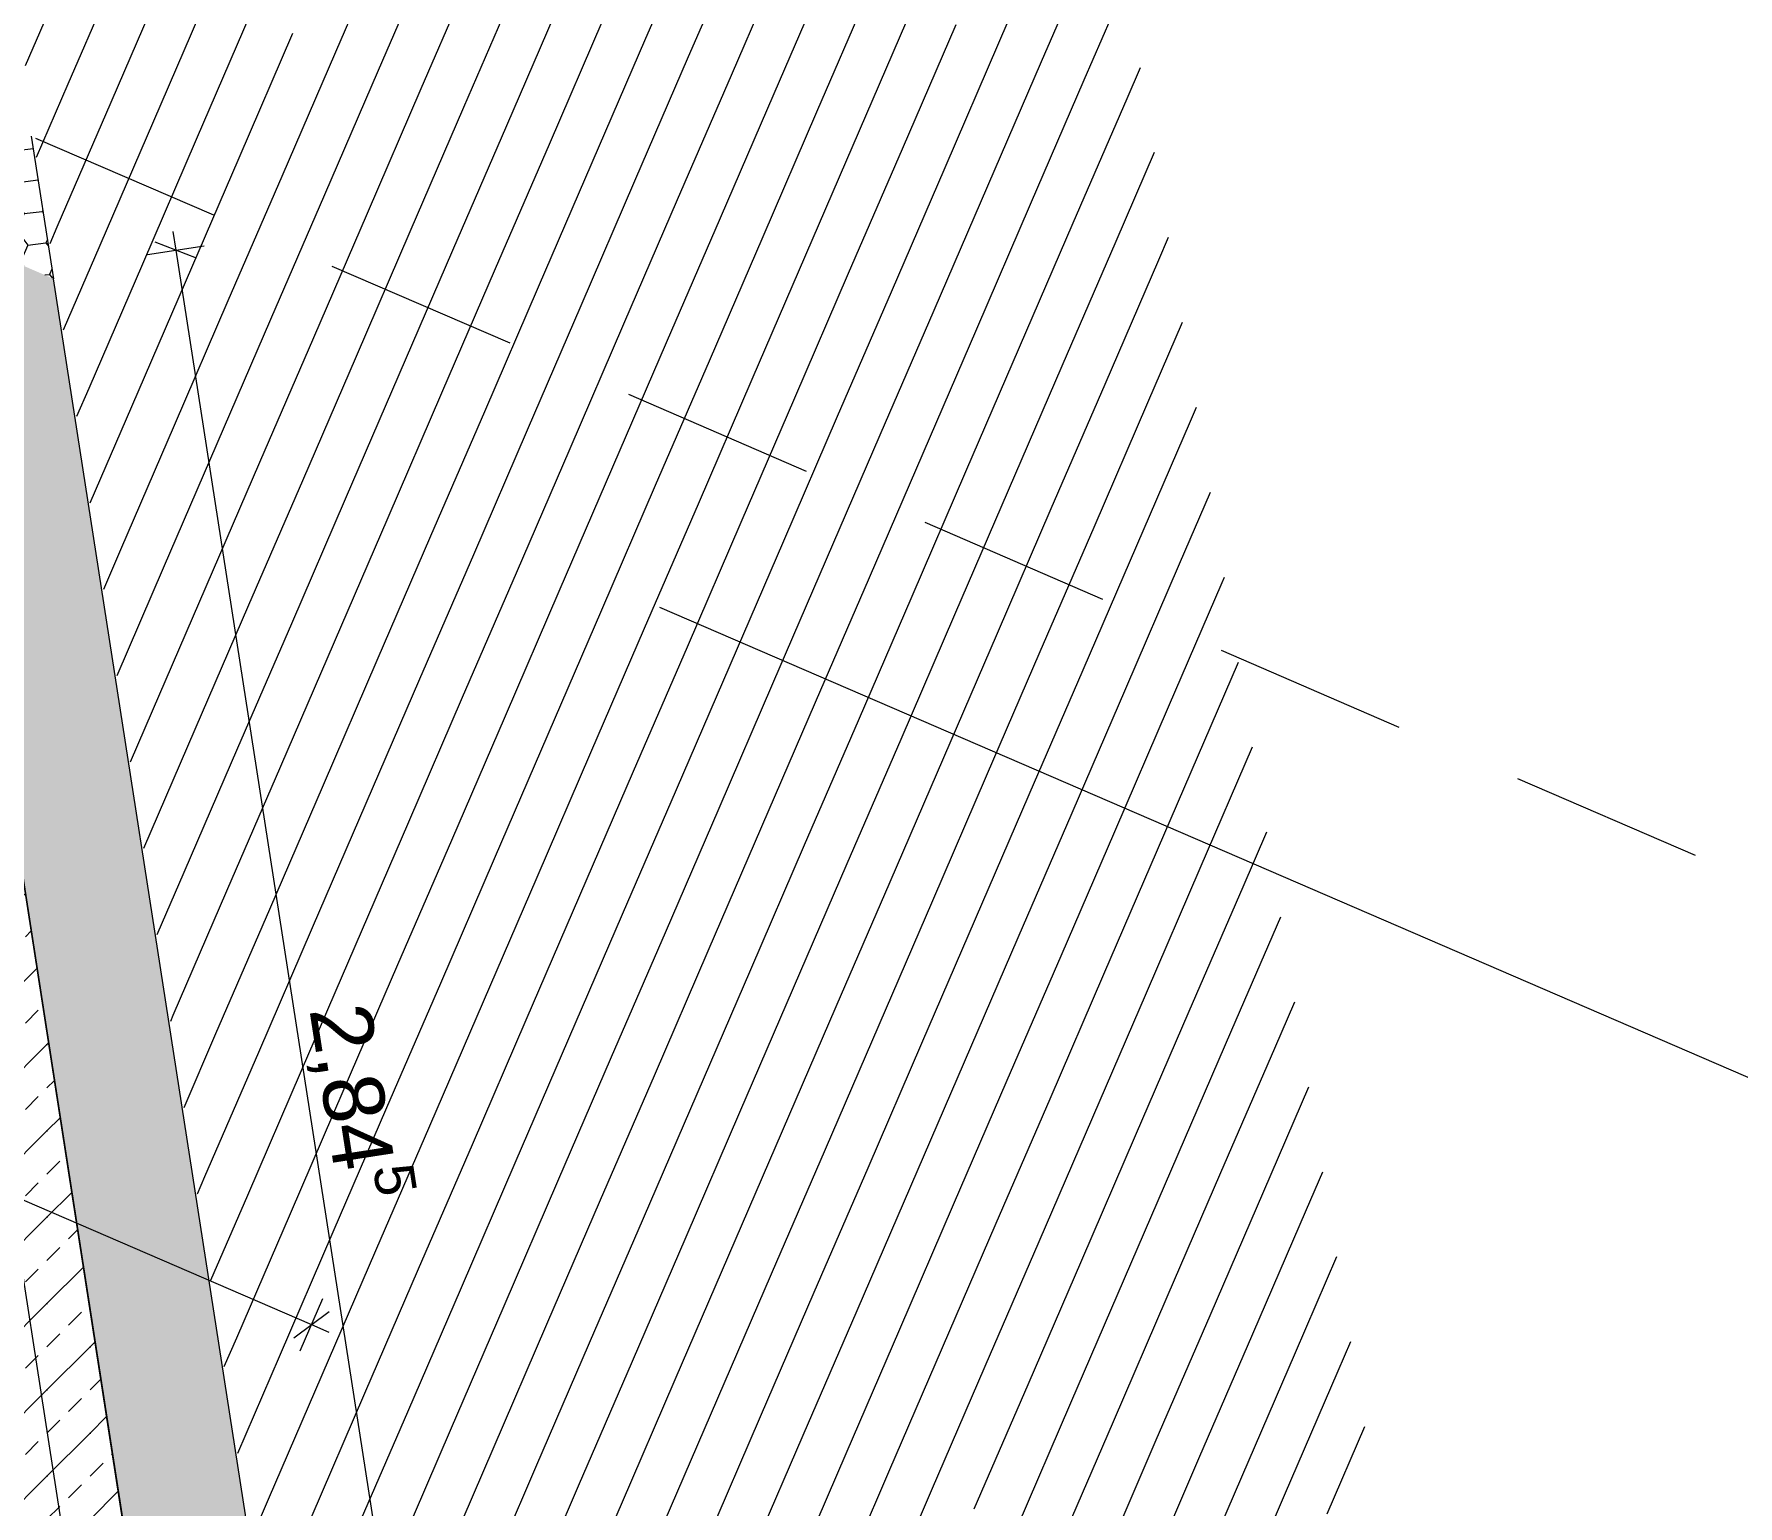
# Model space of a CAD drawing. Header units: millimetres. Extents: x 12535370 to 12566104, y 356204400 to 356234587.
# Drawn here: x 12555116 to 12557909, y 356221166 to 356223577 of the extents above; entities that cross this region are included whole.
import ezdxf
from ezdxf.enums import TextEntityAlignment as Align

# ---------------------------------------------------------------- set-up
doc = ezdxf.new("R2010")
doc.units = ezdxf.units.MM
doc.header["$MEASUREMENT"] = 0
doc.linetypes.add('Dashed Long', pattern=[529.166651, 317.499995, -211.666656])
doc.linetypes.add('Dot & Dashed', pattern=[6702.78, 3527.78, -1763.89, 0, -1411.11])
for name, color, linetype in [('New_015 Innenwände', 7, 'Continuous'), ('New_035 Decken', 7, 'Continuous'), ('New_290 Raster _ Achsen', 7, 'Continuous'), ('New_GRUNDSTÜCKSGRENZE', 7, 'Continuous')]:
    doc.layers.add(name, color=color, linetype=linetype)
for name, color, linetype, lineweight in [('New_015 Innenwände_Pen_No__1', 7, 'Continuous', 13), ('New_035 Decken_Pen_No__1', 7, 'Continuous', 13), ('New_255 Plangrafiken_Pen_No__39', 8, 'Continuous', 13), ('New_290 Raster _ Achsen_Pen_No__108', 7, 'Continuous', 13), ('New_Baulinie_Pen_No__21', 1, 'Continuous', 13), ('New_GRUNDSTÜCKSGRENZE_Pen_No__1', 7, 'Continuous', 13)]:
    doc.layers.add(name, color=color, linetype=linetype, lineweight=lineweight)
doc.styles.add('GENERATED_STYLE_1', font='arial.ttf')
doc.dimstyles.new('GENERATED_STYLE__1', dxfattribs={"dimtxt": 125, "dimasz": 47.5, "dimexe": 0.18, "dimexo": 2, "dimgap": 0, "dimtad": 1, "dimlfac": 0.001, "dimzin": 0, "dimdsep": 46, "dimtxsty": 'GENERATED_STYLE_1', "dimblk": 'ARROWHEAD_2', "dimblk1": 'ARROWHEAD_2', "dimblk2": 'ARROWHEAD_2', "dimcen": 0.09, "dimclrd": 7, "dimclre": 7, "dimclrt": 7, "dimadec": 0, "dimazin": 0, "dimtfac": 1, "dimtdec": 4, "dimtmove": 0, "dimatfit": 3, "dimfxl": 1, "dimtolj": 1, "dimtzin": 0, "dimarcsym": 0})
doc.dimstyles.new('GENERATED_STYLE__3', dxfattribs={"dimtxt": 100, "dimasz": 47.5, "dimexe": 0.18, "dimexo": 2, "dimgap": 0, "dimtad": 1, "dimlfac": 0.001, "dimzin": 0, "dimdsep": 46, "dimtxsty": 'GENERATED_STYLE_1', "dimblk": 'ARROWHEAD_2', "dimblk1": 'ARROWHEAD_2', "dimblk2": 'ARROWHEAD_2', "dimcen": 0.09, "dimclrd": 7, "dimclre": 7, "dimclrt": 7, "dimadec": 0, "dimazin": 0, "dimtfac": 1, "dimtdec": 4, "dimtmove": 0, "dimatfit": 3, "dimfxl": 1, "dimtolj": 1, "dimtzin": 0, "dimarcsym": 0})

# ---------------------------------------------------------------- blocks, each defined once
blk = doc.blocks.new('*X27', base_point=(12240439.2, 356160438.4))
at = {"layer": 'New_255 Plangrafiken_Pen_No__39', "color": 8, "linetype": 'Continuous', "lineweight": 13}
for p, q in [((12556206.5, 356223774.1), (12556118.4, 356223570.2)), ((12556206.5, 356223774.1), (12556118.4, 356223570.2)), ((12556784.9, 356223766.2), (12556696.8, 356223562.3)), ((12556784.9, 356223766.2), (12556696.8, 356223562.3)), ((12555189.6, 356223729.5), (12555101.5, 356223525.6)), ((12555189.6, 356223729.5), (12555101.5, 356223525.6)), ((12555698, 356223751.8), (12555610, 356223547.9)), ((12555698, 356223751.8), (12555610, 356223547.9)), ((12556276.5, 356223743.9), (12556188.4, 356223540)), ((12556276.5, 356223743.9), (12556188.4, 356223540)), ((12556855, 356223736), (12556766.9, 356223532.1)), ((12556855, 356223736), (12556766.9, 356223532.1)), ((12555259.7, 356223699.2), (12555171.6, 356223495.3)), ((12555259.7, 356223699.2), (12555171.6, 356223495.3)), ((12555768.1, 356223721.6), (12555680, 356223517.6)), ((12555768.1, 356223721.6), (12555680, 356223517.6)), ((12556346.6, 356223713.6), (12556258.5, 356223509.7)), ((12556346.6, 356223713.6), (12556258.5, 356223509.7)), ((12555329.7, 356223669), (12555241.7, 356223465)), ((12555329.7, 356223669), (12555241.7, 356223465)), ((12555838.2, 356223691.3), (12555750.1, 356223487.4)), ((12555838.2, 356223691.3), (12555750.1, 356223487.4)), ((12556416.6, 356223683.4), (12556328.5, 356223479.5)), ((12556416.6, 356223683.4), (12556328.5, 356223479.5)), ((12555908.2, 356223661), (12555820.1, 356223457.1)), ((12555908.2, 356223661), (12555820.1, 356223457.1)), ((12556486.7, 356223653.1), (12556398.6, 356223449.2)), ((12556486.7, 356223653.1), (12556398.6, 356223449.2)), ((12556905.9, 356223661.5), (12556836.9, 356223501.8)), ((12556905.9, 356223661.5), (12556836.9, 356223501.8)), ((12555399.8, 356223638.7), (12555311.7, 356223434.8)), ((12555399.8, 356223638.7), (12555311.7, 356223434.8)), ((12555978.3, 356223630.8), (12555890.2, 356223426.9)), ((12555978.3, 356223630.8), (12555890.2, 356223426.9)), ((12556556.7, 356223622.8), (12556468.6, 356223418.9)), ((12556556.7, 356223622.8), (12556468.6, 356223418.9)), ((12555469.8, 356223608.4), (12555381.8, 356223404.5)), ((12555469.8, 356223608.4), (12555381.8, 356223404.5)), ((12556048.3, 356223600.5), (12555960.2, 356223396.6)), ((12556048.3, 356223600.5), (12555960.2, 356223396.6)), ((12556626.8, 356223592.6), (12556538.7, 356223388.7)), ((12556626.8, 356223592.6), (12556538.7, 356223388.7)), ((12555539.9, 356223578.2), (12555451.8, 356223374.3)), ((12555539.9, 356223578.2), (12555451.8, 356223374.3)), ((12556118.4, 356223570.2), (12556030.3, 356223366.3)), ((12556118.4, 356223570.2), (12556030.3, 356223366.3)), ((12556696.8, 356223562.3), (12556608.7, 356223358.4)), ((12556696.8, 356223562.3), (12556608.7, 356223358.4)), ((12555610, 356223547.9), (12555521.9, 356223344)), ((12555610, 356223547.9), (12555521.9, 356223344)), ((12556188.4, 356223540), (12556100.3, 356223336.1)), ((12556188.4, 356223540), (12556100.3, 356223336.1)), ((12556766.9, 356223532.1), (12556678.8, 356223328.1)), ((12556766.9, 356223532.1), (12556678.8, 356223328.1)), ((12555680, 356223517.6), (12555591.9, 356223313.7)), ((12555680, 356223517.6), (12555591.9, 356223313.7)), ((12556258.5, 356223509.7), (12556170.4, 356223305.8)), ((12556258.5, 356223509.7), (12556170.4, 356223305.8)), ((12556836.9, 356223501.8), (12556748.9, 356223297.9)), ((12556836.9, 356223501.8), (12556748.9, 356223297.9)), ((12556928.9, 356223522.3), (12556907, 356223471.5)), ((12556928.9, 356223522.3), (12556907, 356223471.5)), ((12555171.6, 356223495.3), (12555119.7, 356223375.2)), ((12555171.6, 356223495.3), (12555119.7, 356223375.2)), ((12555750.1, 356223487.4), (12555662, 356223283.5)), ((12555750.1, 356223487.4), (12555662, 356223283.5)), ((12556328.5, 356223479.5), (12556240.4, 356223275.5)), ((12556328.5, 356223479.5), (12556240.4, 356223275.5)), ((12555241.7, 356223465), (12555153.6, 356223261.1)), ((12555241.7, 356223465), (12555153.6, 356223261.1)), ((12555820.1, 356223457.1), (12555732, 356223253.2)), ((12555820.1, 356223457.1), (12555732, 356223253.2)), ((12556398.6, 356223449.2), (12556310.5, 356223245.3)), ((12556398.6, 356223449.2), (12556310.5, 356223245.3)), ((12556907, 356223471.5), (12556818.9, 356223267.6)), ((12556907, 356223471.5), (12556818.9, 356223267.6)), ((12555311.7, 356223434.8), (12555223.6, 356223230.9)), ((12555311.7, 356223434.8), (12555223.6, 356223230.9)), ((12555890.2, 356223426.9), (12555802.1, 356223222.9)), ((12555890.2, 356223426.9), (12555802.1, 356223222.9)), ((12556468.6, 356223418.9), (12556380.6, 356223215)), ((12556468.6, 356223418.9), (12556380.6, 356223215)), ((12555381.8, 356223404.5), (12555293.7, 356223200.6)), ((12555381.8, 356223404.5), (12555293.7, 356223200.6)), ((12555960.2, 356223396.6), (12555872.1, 356223192.7)), ((12555960.2, 356223396.6), (12555872.1, 356223192.7)), ((12555451.8, 356223374.3), (12555363.7, 356223170.3)), ((12555451.8, 356223374.3), (12555363.7, 356223170.3)), ((12556030.3, 356223366.3), (12555942.2, 356223162.4)), ((12556030.3, 356223366.3), (12555942.2, 356223162.4)), ((12556538.7, 356223388.7), (12556450.6, 356223184.8)), ((12556538.7, 356223388.7), (12556450.6, 356223184.8)), ((12556951.9, 356223383.1), (12556889, 356223237.4)), ((12556951.9, 356223383.1), (12556889, 356223237.4)), ((12555521.9, 356223344), (12555433.8, 356223140.1)), ((12555521.9, 356223344), (12555433.8, 356223140.1)), ((12556100.3, 356223336.1), (12556012.3, 356223132.2)), ((12556100.3, 356223336.1), (12556012.3, 356223132.2)), ((12556608.7, 356223358.4), (12556520.7, 356223154.5)), ((12556608.7, 356223358.4), (12556520.7, 356223154.5)), ((12555591.9, 356223313.7), (12555503.8, 356223109.8)), ((12555591.9, 356223313.7), (12555503.8, 356223109.8)), ((12556678.8, 356223328.1), (12556590.7, 356223124.2)), ((12556678.8, 356223328.1), (12556590.7, 356223124.2)), ((12555662, 356223283.5), (12555573.9, 356223079.6)), ((12555662, 356223283.5), (12555573.9, 356223079.6)), ((12556170.4, 356223305.8), (12556082.3, 356223101.9)), ((12556170.4, 356223305.8), (12556082.3, 356223101.9)), ((12556748.9, 356223297.9), (12556660.8, 356223094)), ((12556748.9, 356223297.9), (12556660.8, 356223094)), ((12555153.6, 356223261.1), (12555141.7, 356223233.6)), ((12555153.6, 356223261.1), (12555141.7, 356223233.6)), ((12555732, 356223253.2), (12555643.9, 356223049.3)), ((12555732, 356223253.2), (12555643.9, 356223049.3)), ((12556240.4, 356223275.5), (12556152.4, 356223071.6)), ((12556240.4, 356223275.5), (12556152.4, 356223071.6)), ((12556818.9, 356223267.6), (12556730.8, 356223063.7)), ((12556818.9, 356223267.6), (12556730.8, 356223063.7)), ((12555223.6, 356223230.9), (12555163.7, 356223092.1)), ((12555223.6, 356223230.9), (12555163.7, 356223092.1)), ((12555802.1, 356223222.9), (12555714, 356223019)), ((12555802.1, 356223222.9), (12555714, 356223019)), ((12556310.5, 356223245.3), (12556222.4, 356223041.4)), ((12556310.5, 356223245.3), (12556222.4, 356223041.4)), ((12556889, 356223237.4), (12556800.9, 356223033.4)), ((12556889, 356223237.4), (12556800.9, 356223033.4)), ((12556974.9, 356223243.9), (12556959, 356223207.1)), ((12556974.9, 356223243.9), (12556959, 356223207.1)), ((12555293.7, 356223200.6), (12555205.6, 356222996.7)), ((12555293.7, 356223200.6), (12555205.6, 356222996.7)), ((12556380.6, 356223215), (12556292.5, 356223011.1)), ((12556380.6, 356223215), (12556292.5, 356223011.1)), ((12556959, 356223207.1), (12556870.9, 356223003.2)), ((12556959, 356223207.1), (12556870.9, 356223003.2)), ((12555363.7, 356223170.3), (12555275.6, 356222966.4)), ((12555363.7, 356223170.3), (12555275.6, 356222966.4)), ((12555872.1, 356223192.7), (12555784.1, 356222988.8)), ((12555872.1, 356223192.7), (12555784.1, 356222988.8)), ((12556450.6, 356223184.8), (12556362.5, 356222980.8)), ((12556450.6, 356223184.8), (12556362.5, 356222980.8)), ((12555433.8, 356223140.1), (12555345.7, 356222936.2)), ((12555433.8, 356223140.1), (12555345.7, 356222936.2)), ((12555942.2, 356223162.4), (12555854.1, 356222958.5)), ((12555942.2, 356223162.4), (12555854.1, 356222958.5)), ((12556520.7, 356223154.5), (12556432.6, 356222950.6)), ((12556520.7, 356223154.5), (12556432.6, 356222950.6)), ((12556012.3, 356223132.2), (12555924.2, 356222928.2)), ((12556012.3, 356223132.2), (12555924.2, 356222928.2)), ((12556590.7, 356223124.2), (12556502.6, 356222920.3)), ((12556590.7, 356223124.2), (12556502.6, 356222920.3)), ((12555503.8, 356223109.8), (12555415.8, 356222905.9)), ((12555503.8, 356223109.8), (12555415.8, 356222905.9)), ((12556082.3, 356223101.9), (12555994.2, 356222898)), ((12556082.3, 356223101.9), (12555994.2, 356222898)), ((12556660.8, 356223094), (12556572.7, 356222890.1)), ((12556660.8, 356223094), (12556572.7, 356222890.1)), ((12556997.9, 356223104.7), (12556941, 356222972.9)), ((12556997.9, 356223104.7), (12556941, 356222972.9)), ((12555573.9, 356223079.6), (12555485.8, 356222875.6)), ((12555573.9, 356223079.6), (12555485.8, 356222875.6)), ((12556152.4, 356223071.6), (12556064.3, 356222867.7)), ((12556152.4, 356223071.6), (12556064.3, 356222867.7)), ((12556730.8, 356223063.7), (12556642.7, 356222859.8)), ((12556730.8, 356223063.7), (12556642.7, 356222859.8)), ((12555643.9, 356223049.3), (12555555.9, 356222845.4)), ((12555643.9, 356223049.3), (12555555.9, 356222845.4)), ((12556222.4, 356223041.4), (12556134.3, 356222837.5)), ((12556222.4, 356223041.4), (12556134.3, 356222837.5)), ((12556800.9, 356223033.4), (12556712.8, 356222829.5)), ((12556800.9, 356223033.4), (12556712.8, 356222829.5)), ((12555714, 356223019), (12555625.9, 356222815.1)), ((12555714, 356223019), (12555625.9, 356222815.1)), ((12556292.5, 356223011.1), (12556204.4, 356222807.2)), ((12556292.5, 356223011.1), (12556204.4, 356222807.2)), ((12556870.9, 356223003.2), (12556782.8, 356222799.3)), ((12556870.9, 356223003.2), (12556782.8, 356222799.3)), ((12555205.6, 356222996.7), (12555185.6, 356222950.5)), ((12555205.6, 356222996.7), (12555185.6, 356222950.5)), ((12555784.1, 356222988.8), (12555696, 356222784.9)), ((12555784.1, 356222988.8), (12555696, 356222784.9)), ((12556362.5, 356222980.8), (12556274.4, 356222776.9)), ((12556362.5, 356222980.8), (12556274.4, 356222776.9)), ((12556941, 356222972.9), (12556852.9, 356222769)), ((12556941, 356222972.9), (12556852.9, 356222769)), ((12555275.6, 356222966.4), (12555207.6, 356222808.9)), ((12555275.6, 356222966.4), (12555207.6, 356222808.9)), ((12555854.1, 356222958.5), (12555766, 356222754.6)), ((12555854.1, 356222958.5), (12555766, 356222754.6)), ((12556432.6, 356222950.6), (12556344.5, 356222746.7)), ((12556432.6, 356222950.6), (12556344.5, 356222746.7)), ((12557020.9, 356222965.5), (12557011, 356222942.7)), ((12557020.9, 356222965.5), (12557011, 356222942.7)), ((12555345.7, 356222936.2), (12555257.6, 356222732.3)), ((12555345.7, 356222936.2), (12555257.6, 356222732.3)), ((12555924.2, 356222928.2), (12555836.1, 356222724.3)), ((12555924.2, 356222928.2), (12555836.1, 356222724.3)), ((12556502.6, 356222920.3), (12556414.5, 356222716.4)), ((12556502.6, 356222920.3), (12556414.5, 356222716.4)), ((12557011, 356222942.7), (12556923, 356222738.7)), ((12557011, 356222942.7), (12556923, 356222738.7)), ((12555415.8, 356222905.9), (12555327.7, 356222702)), ((12555415.8, 356222905.9), (12555327.7, 356222702)), ((12555994.2, 356222898), (12555906.1, 356222694.1)), ((12555994.2, 356222898), (12555906.1, 356222694.1)), ((12556572.7, 356222890.1), (12556484.6, 356222686.1)), ((12556572.7, 356222890.1), (12556484.6, 356222686.1)), ((12555485.8, 356222875.6), (12555397.7, 356222671.7)), ((12555485.8, 356222875.6), (12555397.7, 356222671.7)), ((12556064.3, 356222867.7), (12555976.2, 356222663.8)), ((12556064.3, 356222867.7), (12555976.2, 356222663.8)), ((12556642.7, 356222859.8), (12556554.7, 356222655.9)), ((12556642.7, 356222859.8), (12556554.7, 356222655.9)), ((12555555.9, 356222845.4), (12555467.8, 356222641.5)), ((12555555.9, 356222845.4), (12555467.8, 356222641.5)), ((12556134.3, 356222837.5), (12556046.2, 356222633.5)), ((12556134.3, 356222837.5), (12556046.2, 356222633.5)), ((12555625.9, 356222815.1), (12555537.8, 356222611.2)), ((12555625.9, 356222815.1), (12555537.8, 356222611.2)), ((12556204.4, 356222807.2), (12556116.3, 356222603.3)), ((12556204.4, 356222807.2), (12556116.3, 356222603.3)), ((12556712.8, 356222829.5), (12556624.7, 356222625.6)), ((12556712.8, 356222829.5), (12556624.7, 356222625.6)), ((12557043.9, 356222826.3), (12556993, 356222708.5)), ((12557043.9, 356222826.3), (12556993, 356222708.5)), ((12555696, 356222784.9), (12555607.9, 356222580.9)), ((12555696, 356222784.9), (12555607.9, 356222580.9)), ((12556274.4, 356222776.9), (12556186.4, 356222573)), ((12556274.4, 356222776.9), (12556186.4, 356222573)), ((12556782.8, 356222799.3), (12556694.8, 356222595.4)), ((12556782.8, 356222799.3), (12556694.8, 356222595.4)), ((12555766, 356222754.6), (12555677.9, 356222550.7)), ((12555766, 356222754.6), (12555677.9, 356222550.7)), ((12556852.9, 356222769), (12556764.8, 356222565.1)), ((12556852.9, 356222769), (12556764.8, 356222565.1)), ((12555257.6, 356222732.3), (12555229.6, 356222667.4)), ((12555257.6, 356222732.3), (12555229.6, 356222667.4)), ((12555836.1, 356222724.3), (12555748, 356222520.4)), ((12555836.1, 356222724.3), (12555748, 356222520.4)), ((12556344.5, 356222746.7), (12556256.4, 356222542.8)), ((12556344.5, 356222746.7), (12556256.4, 356222542.8)), ((12556923, 356222738.7), (12556834.9, 356222534.8)), ((12556923, 356222738.7), (12556834.9, 356222534.8)), ((12555327.7, 356222702), (12555251.6, 356222525.8)), ((12555327.7, 356222702), (12555251.6, 356222525.8)), ((12555906.1, 356222694.1), (12555818, 356222490.2)), ((12555906.1, 356222694.1), (12555818, 356222490.2)), ((12556414.5, 356222716.4), (12556326.5, 356222512.5)), ((12556414.5, 356222716.4), (12556326.5, 356222512.5)), ((12556993, 356222708.5), (12556904.9, 356222504.6)), ((12556993, 356222708.5), (12556904.9, 356222504.6)), ((12555397.7, 356222671.7), (12555309.6, 356222467.8)), ((12555397.7, 356222671.7), (12555309.6, 356222467.8)), ((12555976.2, 356222663.8), (12555888.1, 356222459.9)), ((12555976.2, 356222663.8), (12555888.1, 356222459.9)), ((12556484.6, 356222686.1), (12556396.5, 356222482.2)), ((12556484.6, 356222686.1), (12556396.5, 356222482.2)), ((12557063.1, 356222678.2), (12556975, 356222474.3)), ((12557063.1, 356222678.2), (12556975, 356222474.3)), ((12557066.9, 356222687.1), (12557063.1, 356222678.2)), ((12557066.9, 356222687.1), (12557063.1, 356222678.2)), ((12555467.8, 356222641.5), (12555379.7, 356222437.6)), ((12555467.8, 356222641.5), (12555379.7, 356222437.6)), ((12556554.7, 356222655.9), (12556466.6, 356222452)), ((12556554.7, 356222655.9), (12556466.6, 356222452)), ((12555537.8, 356222611.2), (12555449.7, 356222407.3)), ((12555537.8, 356222611.2), (12555449.7, 356222407.3)), ((12556046.2, 356222633.5), (12555958.2, 356222429.6)), ((12556046.2, 356222633.5), (12555958.2, 356222429.6)), ((12556624.7, 356222625.6), (12556536.6, 356222421.7)), ((12556624.7, 356222625.6), (12556536.6, 356222421.7)), ((12555607.9, 356222580.9), (12555519.8, 356222377)), ((12555607.9, 356222580.9), (12555519.8, 356222377)), ((12556116.3, 356222603.3), (12556028.2, 356222399.4)), ((12556116.3, 356222603.3), (12556028.2, 356222399.4)), ((12556694.8, 356222595.4), (12556606.7, 356222391.4)), ((12556694.8, 356222595.4), (12556606.7, 356222391.4)), ((12556186.4, 356222573), (12556098.3, 356222369.1)), ((12556186.4, 356222573), (12556098.3, 356222369.1)), ((12556764.8, 356222565.1), (12556676.7, 356222361.2)), ((12556764.8, 356222565.1), (12556676.7, 356222361.2)), ((12555677.9, 356222550.7), (12555589.9, 356222346.8)), ((12555677.9, 356222550.7), (12555589.9, 356222346.8)), ((12556256.4, 356222542.8), (12556168.3, 356222338.8)), ((12556256.4, 356222542.8), (12556168.3, 356222338.8)), ((12556834.9, 356222534.8), (12556746.8, 356222330.9)), ((12556834.9, 356222534.8), (12556746.8, 356222330.9)), ((12557089.9, 356222547.9), (12557045, 356222444)), ((12557089.9, 356222547.9), (12557045, 356222444)), ((12555748, 356222520.4), (12555659.9, 356222316.5)), ((12555748, 356222520.4), (12555659.9, 356222316.5)), ((12556326.5, 356222512.5), (12556238.4, 356222308.6)), ((12556326.5, 356222512.5), (12556238.4, 356222308.6)), ((12556904.9, 356222504.6), (12556816.8, 356222300.7)), ((12556904.9, 356222504.6), (12556816.8, 356222300.7)), ((12555818, 356222490.2), (12555730, 356222286.2)), ((12555818, 356222490.2), (12555730, 356222286.2)), ((12556396.5, 356222482.2), (12556308.4, 356222278.3)), ((12556396.5, 356222482.2), (12556308.4, 356222278.3)), ((12556975, 356222474.3), (12556886.9, 356222270.4)), ((12556975, 356222474.3), (12556886.9, 356222270.4)), ((12555309.6, 356222467.8), (12555273.5, 356222384.2)), ((12555309.6, 356222467.8), (12555273.5, 356222384.2)), ((12555888.1, 356222459.9), (12555800, 356222256)), ((12555888.1, 356222459.9), (12555800, 356222256)), ((12556466.6, 356222452), (12556378.5, 356222248.1)), ((12556466.6, 356222452), (12556378.5, 356222248.1)), ((12557045, 356222444), (12556956.9, 356222240.1)), ((12557045, 356222444), (12556956.9, 356222240.1)), ((12555379.7, 356222437.6), (12555295.5, 356222242.7)), ((12555379.7, 356222437.6), (12555295.5, 356222242.7)), ((12555958.2, 356222429.6), (12555870.1, 356222225.7)), ((12555958.2, 356222429.6), (12555870.1, 356222225.7)), ((12556536.6, 356222421.7), (12556448.5, 356222217.8)), ((12556536.6, 356222421.7), (12556448.5, 356222217.8)), ((12555449.7, 356222407.3), (12555361.7, 356222203.4)), ((12555449.7, 356222407.3), (12555361.7, 356222203.4)), ((12556028.2, 356222399.4), (12555940.1, 356222195.5)), ((12556028.2, 356222399.4), (12555940.1, 356222195.5)), ((12556606.7, 356222391.4), (12556518.6, 356222187.5)), ((12556606.7, 356222391.4), (12556518.6, 356222187.5)), ((12557112.9, 356222408.7), (12557027, 356222209.9)), ((12557112.9, 356222408.7), (12557027, 356222209.9)), ((12555519.8, 356222377), (12555431.7, 356222173.1)), ((12555519.8, 356222377), (12555431.7, 356222173.1)), ((12556098.3, 356222369.1), (12556010.2, 356222165.2)), ((12556098.3, 356222369.1), (12556010.2, 356222165.2)), ((12556676.7, 356222361.2), (12556588.6, 356222157.3)), ((12556676.7, 356222361.2), (12556588.6, 356222157.3)), ((12555589.9, 356222346.8), (12555501.8, 356222142.9)), ((12555589.9, 356222346.8), (12555501.8, 356222142.9)), ((12556168.3, 356222338.8), (12556080.2, 356222134.9)), ((12556168.3, 356222338.8), (12556080.2, 356222134.9)), ((12556746.8, 356222330.9), (12556658.7, 356222127)), ((12556746.8, 356222330.9), (12556658.7, 356222127)), ((12555659.9, 356222316.5), (12555571.8, 356222112.6)), ((12555659.9, 356222316.5), (12555571.8, 356222112.6)), ((12556238.4, 356222308.6), (12556150.3, 356222104.7)), ((12556238.4, 356222308.6), (12556150.3, 356222104.7)), ((12556816.8, 356222300.7), (12556728.8, 356222096.7)), ((12556816.8, 356222300.7), (12556728.8, 356222096.7)), ((12555730, 356222286.2), (12555641.9, 356222082.3)), ((12555730, 356222286.2), (12555641.9, 356222082.3)), ((12556308.4, 356222278.3), (12556220.3, 356222074.4)), ((12556308.4, 356222278.3), (12556220.3, 356222074.4)), ((12555800, 356222256), (12555711.9, 356222052.1)), ((12555800, 356222256), (12555711.9, 356222052.1)), ((12556378.5, 356222248.1), (12556290.4, 356222044.1)), ((12556378.5, 356222248.1), (12556290.4, 356222044.1)), ((12556886.9, 356222270.4), (12556798.8, 356222066.5)), ((12556886.9, 356222270.4), (12556798.8, 356222066.5)), ((12557135.9, 356222269.5), (12557097.1, 356222179.6)), ((12557135.9, 356222269.5), (12557097.1, 356222179.6)), ((12555870.1, 356222225.7), (12555782, 356222021.8)), ((12555870.1, 356222225.7), (12555782, 356222021.8)), ((12556448.5, 356222217.8), (12556360.5, 356222013.9)), ((12556448.5, 356222217.8), (12556360.5, 356222013.9)), ((12556956.9, 356222240.1), (12556868.9, 356222036.2)), ((12556956.9, 356222240.1), (12556868.9, 356222036.2)), ((12555361.7, 356222203.4), (12555317.5, 356222101.1)), ((12555361.7, 356222203.4), (12555317.5, 356222101.1)), ((12555940.1, 356222195.5), (12555852, 356221991.6)), ((12555940.1, 356222195.5), (12555852, 356221991.6)), ((12557027, 356222209.9), (12556938.9, 356222006)), ((12557027, 356222209.9), (12556938.9, 356222006)), ((12555431.7, 356222173.1), (12555343.6, 356221969.2)), ((12555431.7, 356222173.1), (12555343.6, 356221969.2)), ((12556010.2, 356222165.2), (12555922.1, 356221961.3)), ((12556010.2, 356222165.2), (12555922.1, 356221961.3)), ((12556518.6, 356222187.5), (12556430.5, 356221983.6)), ((12556518.6, 356222187.5), (12556430.5, 356221983.6)), ((12557097.1, 356222179.6), (12557009, 356221975.7)), ((12557097.1, 356222179.6), (12557009, 356221975.7)), ((12555501.8, 356222142.9), (12555413.7, 356221939)), ((12555501.8, 356222142.9), (12555413.7, 356221939)), ((12556080.2, 356222134.9), (12555992.1, 356221931)), ((12556080.2, 356222134.9), (12555992.1, 356221931)), ((12556588.6, 356222157.3), (12556500.6, 356221953.4)), ((12556588.6, 356222157.3), (12556500.6, 356221953.4)), ((12555571.8, 356222112.6), (12555483.7, 356221908.7)), ((12555571.8, 356222112.6), (12555483.7, 356221908.7)), ((12556658.7, 356222127), (12556570.6, 356221923.1)), ((12556658.7, 356222127), (12556570.6, 356221923.1)), ((12557158.9, 356222130.3), (12557079, 356221945.4)), ((12557158.9, 356222130.3), (12557079, 356221945.4)), ((12555641.9, 356222082.3), (12555553.8, 356221878.4)), ((12555641.9, 356222082.3), (12555553.8, 356221878.4)), ((12556150.3, 356222104.7), (12556062.2, 356221900.8)), ((12556150.3, 356222104.7), (12556062.2, 356221900.8)), ((12556728.8, 356222096.7), (12556640.7, 356221892.8)), ((12556728.8, 356222096.7), (12556640.7, 356221892.8)), ((12555711.9, 356222052.1), (12555623.8, 356221848.2)), ((12555711.9, 356222052.1), (12555623.8, 356221848.2)), ((12556220.3, 356222074.4), (12556132.3, 356221870.5)), ((12556220.3, 356222074.4), (12556132.3, 356221870.5)), ((12556798.8, 356222066.5), (12556710.7, 356221862.6)), ((12556798.8, 356222066.5), (12556710.7, 356221862.6)), ((12555782, 356222021.8), (12555693.9, 356221817.9)), ((12555782, 356222021.8), (12555693.9, 356221817.9)), ((12556290.4, 356222044.1), (12556202.3, 356221840.2)), ((12556290.4, 356222044.1), (12556202.3, 356221840.2)), ((12556868.9, 356222036.2), (12556780.8, 356221832.3)), ((12556868.9, 356222036.2), (12556780.8, 356221832.3)), ((12556360.5, 356222013.9), (12556272.4, 356221810)), ((12556360.5, 356222013.9), (12556272.4, 356221810)), ((12556938.9, 356222006), (12556850.8, 356221802.1)), ((12556938.9, 356222006), (12556850.8, 356221802.1)), ((12555343.6, 356221969.2), (12555339.5, 356221959.5)), ((12555343.6, 356221969.2), (12555339.5, 356221959.5)), ((12555852, 356221991.6), (12555764, 356221787.6)), ((12555852, 356221991.6), (12555764, 356221787.6)), ((12556430.5, 356221983.6), (12556342.4, 356221779.7)), ((12556430.5, 356221983.6), (12556342.4, 356221779.7)), ((12557009, 356221975.7), (12556920.9, 356221771.8)), ((12557009, 356221975.7), (12556920.9, 356221771.8)), ((12557181.9, 356221991.1), (12557149.1, 356221915.2)), ((12557181.9, 356221991.1), (12557149.1, 356221915.2)), ((12555413.7, 356221939), (12555361.4, 356221818)), ((12555413.7, 356221939), (12555361.4, 356221818)), ((12555922.1, 356221961.3), (12555834, 356221757.4)), ((12555922.1, 356221961.3), (12555834, 356221757.4)), ((12556500.6, 356221953.4), (12556412.5, 356221749.5)), ((12556500.6, 356221953.4), (12556412.5, 356221749.5)), ((12557079, 356221945.4), (12556990.9, 356221741.5)), ((12557079, 356221945.4), (12556990.9, 356221741.5)), ((12555992.1, 356221931), (12555904.1, 356221727.1)), ((12555992.1, 356221931), (12555904.1, 356221727.1)), ((12556570.6, 356221923.1), (12556482.5, 356221719.2)), ((12556570.6, 356221923.1), (12556482.5, 356221719.2)), ((12557149.1, 356221915.2), (12557061, 356221711.3)), ((12557149.1, 356221915.2), (12557061, 356221711.3)), ((12555483.7, 356221908.7), (12555395.6, 356221704.8)), ((12555483.7, 356221908.7), (12555395.6, 356221704.8)), ((12556062.2, 356221900.8), (12555974.1, 356221696.9)), ((12556062.2, 356221900.8), (12555974.1, 356221696.9)), ((12556640.7, 356221892.8), (12556552.6, 356221688.9)), ((12556640.7, 356221892.8), (12556552.6, 356221688.9)), ((12555553.8, 356221878.4), (12555465.7, 356221674.5)), ((12555553.8, 356221878.4), (12555465.7, 356221674.5)), ((12556132.3, 356221870.5), (12556044.2, 356221666.6)), ((12556132.3, 356221870.5), (12556044.2, 356221666.6)), ((12556710.7, 356221862.6), (12556622.6, 356221658.7)), ((12556710.7, 356221862.6), (12556622.6, 356221658.7)), ((12555623.8, 356221848.2), (12555535.8, 356221644.3)), ((12555623.8, 356221848.2), (12555535.8, 356221644.3)), ((12556202.3, 356221840.2), (12556114.2, 356221636.3)), ((12556202.3, 356221840.2), (12556114.2, 356221636.3)), ((12556780.8, 356221832.3), (12556692.7, 356221628.4)), ((12556780.8, 356221832.3), (12556692.7, 356221628.4)), ((12557204.9, 356221851.9), (12557131, 356221681)), ((12557204.9, 356221851.9), (12557131, 356221681)), ((12555693.9, 356221817.9), (12555605.8, 356221614)), ((12555693.9, 356221817.9), (12555605.8, 356221614)), ((12556272.4, 356221810), (12556184.3, 356221606.1)), ((12556272.4, 356221810), (12556184.3, 356221606.1)), ((12556850.8, 356221802.1), (12556762.7, 356221598.1)), ((12556850.8, 356221802.1), (12556762.7, 356221598.1)), ((12555764, 356221787.6), (12555675.9, 356221583.7)), ((12555764, 356221787.6), (12555675.9, 356221583.7)), ((12556342.4, 356221779.7), (12556254.3, 356221575.8)), ((12556342.4, 356221779.7), (12556254.3, 356221575.8)), ((12556920.9, 356221771.8), (12556832.8, 356221567.9)), ((12556920.9, 356221771.8), (12556832.8, 356221567.9)), ((12555834, 356221757.4), (12555745.9, 356221553.5)), ((12555834, 356221757.4), (12555745.9, 356221553.5)), ((12556412.5, 356221749.5), (12556324.4, 356221545.5)), ((12556412.5, 356221749.5), (12556324.4, 356221545.5)), ((12555904.1, 356221727.1), (12555816, 356221523.2)), ((12555904.1, 356221727.1), (12555816, 356221523.2)), ((12556482.5, 356221719.2), (12556394.4, 356221515.3)), ((12556482.5, 356221719.2), (12556394.4, 356221515.3)), ((12556990.9, 356221741.5), (12556902.9, 356221537.6)), ((12556990.9, 356221741.5), (12556902.9, 356221537.6)), ((12555395.6, 356221704.8), (12555383.4, 356221676.4)), ((12555395.6, 356221704.8), (12555383.4, 356221676.4)), ((12555974.1, 356221696.9), (12555886, 356221492.9)), ((12555974.1, 356221696.9), (12555886, 356221492.9)), ((12556552.6, 356221688.9), (12556464.5, 356221485)), ((12556552.6, 356221688.9), (12556464.5, 356221485)), ((12557061, 356221711.3), (12556972.9, 356221507.4)), ((12557061, 356221711.3), (12556972.9, 356221507.4)), ((12557227.9, 356221712.7), (12557201.1, 356221650.7)), ((12557227.9, 356221712.7), (12557201.1, 356221650.7)), ((12555465.7, 356221674.5), (12555405.4, 356221534.9)), ((12555465.7, 356221674.5), (12555405.4, 356221534.9)), ((12556044.2, 356221666.6), (12555956.1, 356221462.7)), ((12556044.2, 356221666.6), (12555956.1, 356221462.7)), ((12556622.6, 356221658.7), (12556534.6, 356221454.8)), ((12556622.6, 356221658.7), (12556534.6, 356221454.8)), ((12557131, 356221681), (12557043, 356221477.1)), ((12557131, 356221681), (12557043, 356221477.1)), ((12555535.8, 356221644.3), (12555447.7, 356221440.3)), ((12555535.8, 356221644.3), (12555447.7, 356221440.3)), ((12556114.2, 356221636.3), (12556026.1, 356221432.4)), ((12556114.2, 356221636.3), (12556026.1, 356221432.4)), ((12557201.1, 356221650.7), (12557113, 356221446.8)), ((12557201.1, 356221650.7), (12557113, 356221446.8)), ((12555605.8, 356221614), (12555517.7, 356221410.1)), ((12555605.8, 356221614), (12555517.7, 356221410.1)), ((12556184.3, 356221606.1), (12556096.2, 356221402.2)), ((12556184.3, 356221606.1), (12556096.2, 356221402.2)), ((12556692.7, 356221628.4), (12556604.6, 356221424.5)), ((12556692.7, 356221628.4), (12556604.6, 356221424.5)), ((12555675.9, 356221583.7), (12555587.8, 356221379.8)), ((12555675.9, 356221583.7), (12555587.8, 356221379.8)), ((12556254.3, 356221575.8), (12556166.2, 356221371.9)), ((12556254.3, 356221575.8), (12556166.2, 356221371.9)), ((12556762.7, 356221598.1), (12556674.7, 356221394.2)), ((12556762.7, 356221598.1), (12556674.7, 356221394.2)), ((12555745.9, 356221553.5), (12555657.8, 356221349.6)), ((12555745.9, 356221553.5), (12555657.8, 356221349.6)), ((12556832.8, 356221567.9), (12556744.7, 356221364)), ((12556832.8, 356221567.9), (12556744.7, 356221364)), ((12557250.9, 356221573.5), (12557183.1, 356221416.6)), ((12557250.9, 356221573.5), (12557183.1, 356221416.6)), ((12555816, 356221523.2), (12555727.9, 356221319.3)), ((12555816, 356221523.2), (12555727.9, 356221319.3)), ((12556324.4, 356221545.5), (12556236.3, 356221341.6)), ((12556324.4, 356221545.5), (12556236.3, 356221341.6)), ((12556902.9, 356221537.6), (12556814.8, 356221333.7)), ((12556902.9, 356221537.6), (12556814.8, 356221333.7)), ((12555886, 356221492.9), (12555797.9, 356221289)), ((12555886, 356221492.9), (12555797.9, 356221289)), ((12556394.4, 356221515.3), (12556306.4, 356221311.4)), ((12556394.4, 356221515.3), (12556306.4, 356221311.4)), ((12556972.9, 356221507.4), (12556884.8, 356221303.4)), ((12556972.9, 356221507.4), (12556884.8, 356221303.4)), ((12555956.1, 356221462.7), (12555868, 356221258.8)), ((12555956.1, 356221462.7), (12555868, 356221258.8)), ((12556464.5, 356221485), (12556376.4, 356221281.1)), ((12556464.5, 356221485), (12556376.4, 356221281.1)), ((12557043, 356221477.1), (12556954.9, 356221273.2)), ((12557043, 356221477.1), (12556954.9, 356221273.2)), ((12555447.7, 356221440.3), (12555427.3, 356221393.3)), ((12555447.7, 356221440.3), (12555427.3, 356221393.3)), ((12556534.6, 356221454.8), (12556446.5, 356221250.8)), ((12556534.6, 356221454.8), (12556446.5, 356221250.8)), ((12557113, 356221446.8), (12557024.9, 356221242.9)), ((12557113, 356221446.8), (12557024.9, 356221242.9)), ((12555517.7, 356221410.1), (12555449.3, 356221251.7)), ((12555517.7, 356221410.1), (12555449.3, 356221251.7)), ((12556026.1, 356221432.4), (12555938.1, 356221228.5)), ((12556026.1, 356221432.4), (12555938.1, 356221228.5)), ((12556604.6, 356221424.5), (12556516.5, 356221220.6)), ((12556604.6, 356221424.5), (12556516.5, 356221220.6)), ((12557183.1, 356221416.6), (12557095, 356221212.7)), ((12557183.1, 356221416.6), (12557095, 356221212.7)), ((12557273.9, 356221434.3), (12557253.1, 356221386.3)), ((12557273.9, 356221434.3), (12557253.1, 356221386.3)), ((12555587.8, 356221379.8), (12555499.7, 356221175.9)), ((12555587.8, 356221379.8), (12555499.7, 356221175.9)), ((12556096.2, 356221402.2), (12556008.1, 356221198.2)), ((12556096.2, 356221402.2), (12556008.1, 356221198.2)), ((12556674.7, 356221394.2), (12556586.6, 356221190.3)), ((12556674.7, 356221394.2), (12556586.6, 356221190.3)), ((12557253.1, 356221386.3), (12557165, 356221182.4)), ((12557253.1, 356221386.3), (12557165, 356221182.4)), ((12556166.2, 356221371.9), (12556078.2, 356221168)), ((12556166.2, 356221371.9), (12556078.2, 356221168)), ((12556744.7, 356221364), (12556656.6, 356221160.1)), ((12556744.7, 356221364), (12556656.6, 356221160.1)), ((12555657.8, 356221349.6), (12555569.7, 356221145.6)), ((12555657.8, 356221349.6), (12555569.7, 356221145.6)), ((12556236.3, 356221341.6), (12556148.2, 356221137.7)), ((12556236.3, 356221341.6), (12556148.2, 356221137.7)), ((12556814.8, 356221333.7), (12556726.7, 356221129.8)), ((12556814.8, 356221333.7), (12556726.7, 356221129.8)), ((12555727.9, 356221319.3), (12555639.8, 356221115.4)), ((12555727.9, 356221319.3), (12555639.8, 356221115.4)), ((12556306.4, 356221311.4), (12556218.3, 356221107.5)), ((12556306.4, 356221311.4), (12556218.3, 356221107.5)), ((12556884.8, 356221303.4), (12556796.7, 356221099.5)), ((12556884.8, 356221303.4), (12556796.7, 356221099.5)), ((12557296.9, 356221295.1), (12557235.1, 356221152.1)), ((12557296.9, 356221295.1), (12557235.1, 356221152.1)), ((12555797.9, 356221289), (12555709.9, 356221085.1)), ((12555797.9, 356221289), (12555709.9, 356221085.1)), ((12556376.4, 356221281.1), (12556288.3, 356221077.2)), ((12556376.4, 356221281.1), (12556288.3, 356221077.2)), ((12556954.9, 356221273.2), (12556866.8, 356221069.3)), ((12556954.9, 356221273.2), (12556866.8, 356221069.3)), ((12555868, 356221258.8), (12555779.9, 356221054.9)), ((12555868, 356221258.8), (12555779.9, 356221054.9)), ((12556446.5, 356221250.8), (12556358.4, 356221046.9)), ((12556446.5, 356221250.8), (12556358.4, 356221046.9)), ((12557024.9, 356221242.9), (12556936.8, 356221039)), ((12557024.9, 356221242.9), (12556936.8, 356221039)), ((12555938.1, 356221228.5), (12555850, 356221024.6)), ((12555938.1, 356221228.5), (12555850, 356221024.6)), ((12556516.5, 356221220.6), (12556428.4, 356221016.7)), ((12556516.5, 356221220.6), (12556428.4, 356221016.7)), ((12557095, 356221212.7), (12557006.9, 356221008.7)), ((12557095, 356221212.7), (12557006.9, 356221008.7)), ((12556008.1, 356221198.2), (12555920, 356220994.3)), ((12556008.1, 356221198.2), (12555920, 356220994.3)), ((12556586.6, 356221190.3), (12556498.5, 356220986.4)), ((12556586.6, 356221190.3), (12556498.5, 356220986.4)), ((12555499.7, 356221175.9), (12555471.3, 356221110.2)), ((12555499.7, 356221175.9), (12555471.3, 356221110.2)), ((12556078.2, 356221168), (12555990.1, 356220964.1)), ((12556078.2, 356221168), (12555990.1, 356220964.1)), ((12557165, 356221182.4), (12557077, 356220978.5)), ((12557165, 356221182.4), (12557077, 356220978.5))]:
    blk.add_line(p, q, dxfattribs=at)
blk = doc.blocks.new('Fill_1', base_point=(12240439.2, 356160438.4))
at = {"layer": 'New_255 Plangrafiken_Pen_No__39', "color": 8, "linetype": 'Continuous', "lineweight": 13}
blk.add_blockref('*X27', (12240439.2, 356160438.4), dxfattribs=at)
blk = doc.blocks.new('Slab_1', base_point=(12539360.9, 356214097.6))
at = {"layer": 'New_035 Decken_Pen_No__1', "color": 7, "linetype": 'Continuous', "lineweight": 13, "flags": 128}
blk.add_lwpolyline([(12539360.9, 356214097.6), (12557578.6, 356206227.8), (12554930.7, 356223270.2), (12544734.3, 356227674.9), (12543285.2, 356224007.9), (12543065.9, 356223453.8), (12542457.4, 356221915.9), (12541606.4, 356219765.4), (12540339.4, 356216563.5), (12539802, 356215205.5)], close=True, dxfattribs=at)
blk = doc.blocks.new('Wall_6', base_point=(12544625.9, 356227939.6))
at = {"layer": 'New_015 Innenwände', "linetype": 'Continuous', "lineweight": 0, "true_color": 0x000000}
h = blk.add_hatch(dxfattribs=at)
h.set_pattern_fill('DÄMMSTOFF__POLYSTYROL_EPS', color=18, style=0, pattern_type=2)
h.set_pattern_definition([(246.636458, (12240439.157, 356160438.356), (-47.701051, 20.606061), [30, -60]), (246.636458, (12240445.16, 356160386.74), (-47.701051, 20.606061), [30, -60]), (306.636458, (12240427.26, 356160410.815), (41.695898, 31.007291), [30, -60]), (306.636458, (12240474.96, 356160390.21), (41.695898, 31.007291), [30, -60]), (6.636458, (12240439.157, 356160438.356), (-6.005153, 51.613352), [30, -60]), (6.636458, (12240486.86, 356160417.75), (-6.005153, 51.613352), [30, -60])])
h.paths.add_polyline_path([(12554930.7, 356223270.2), (12555147.7, 356223176.5), (12555111.4, 356223410.1)])
at = {"layer": 'New_015 Innenwände_Pen_No__1', "color": 7, "linetype": 'Continuous', "lineweight": 13, "flags": 128}
blk.add_lwpolyline([(12555111.4, 356223410.1), (12555147.7, 356223176.5)], dxfattribs=at)
blk = doc.blocks.new('Wall_7', base_point=(12555111.4, 356223410.1))
at = {"layer": 'New_015 Innenwände', "linetype": 'Continuous', "lineweight": 0, "true_color": 0x000000}
h = blk.add_hatch(dxfattribs=at)
h.set_pattern_fill('DÄMMSTOFF__POLYSTYROL_EPS', color=18, style=0, pattern_type=2)
h.set_pattern_definition([(188.831587, (12240439.157, 356160438.356), (-7.977685, 51.345463), [30, -60]), (188.831587, (12240398.68, 356160405.774), (-7.977685, 51.345463), [30, -60]), (248.831587, (12240409.51, 356160433.75), (-48.455318, 18.763853), [30, -60]), (248.831587, (12240417.49, 356160382.404), (-48.455318, 18.763853), [30, -60]), (308.831587, (12240439.157, 356160438.356), (40.477632, 32.5816096), [30, -60]), (308.831587, (12240447.134, 356160387.01), (40.477632, 32.5816096), [30, -60])])
h.paths.add_polyline_path([(12554930.7, 356223270.2), (12555576, 356219116.8), (12555793, 356219023.1), (12555147.7, 356223176.5)])
h = blk.add_hatch(dxfattribs=at)
h.set_pattern_fill('BETON_BEWEHRT_SN46', color=18, style=0, pattern_type=2)
h.set_pattern_definition([(45, (12240439.16, 356160438.36), (-70.710678, 70.710678), [30, -20]), (45, (12240403.8, 356160473.71), (-70.710678, 70.710678), [100, 0])])
h.paths.add_polyline_path([(12554750, 356223130.4), (12555359.1, 356219210.6), (12555576, 356219116.8), (12554967, 356223036.7)])
at = {"layer": 'New_015 Innenwände_Pen_No__1', "color": 7, "linetype": 'Continuous', "lineweight": 13}
blk.add_line((12555576, 356219116.8), (12554967, 356223036.7), dxfattribs=at)
at = {"layer": 'New_015 Innenwände_Pen_No__1', "color": 7, "linetype": 'Continuous', "lineweight": 13, "flags": 128}
blk.add_lwpolyline([(12557831.9, 356205900.5), (12555147.7, 356223176.5)], dxfattribs=at)
blk = doc.blocks.new('Standard grid marker[46]', base_point=(12542916.7, 356228351.1))
at = {"layer": 'New_290 Raster _ Achsen_Pen_No__108', "color": 7, "linetype": 'Dot & Dashed', "lineweight": 13}
blk.add_line((12543834.8, 356227954.6), (12564850.8, 356218876), dxfattribs=at)
at = {"layer": 'New_290 Raster _ Achsen_Pen_No__108', "color": 7, "lineweight": 13, "style": 'GENERATED_STYLE_1'}
for tag, p in [('AC_MarkerText_1_0', (12542799.4, 356228486.6)), ('AC_MarkerText_1_1', (12565972.8, 356218476.1))]:
    blk.add_attdef(tag, text='', height=150, rotation=336.6365, dxfattribs=at).set_placement(p, align=Align.TOP_CENTER)
blk = doc.blocks.new('Standard grid marker[49]', base_point=(12557581.8, 356205556.1))
at = {"layer": 'New_290 Raster _ Achsen_Pen_No__108', "color": 7, "linetype": 'Dot & Dashed', "lineweight": 13}
blk.add_line((12557428.3, 356206544.2), (12554130.1, 356227771.8), dxfattribs=at)
at = {"layer": 'New_290 Raster _ Achsen_Pen_No__108', "color": 7, "lineweight": 13, "style": 'GENERATED_STYLE_1'}
for tag, p in [('AC_MarkerText_1_1', (12553993, 356228998.9)), ('AC_MarkerText_1_0', (12557652, 356205449.2))]:
    blk.add_attdef(tag, text='', height=150, rotation=336.6365, dxfattribs=at).set_placement(p, align=Align.TOP_CENTER)
blk = doc.blocks.new('*D195', base_point=(12240439.2, 356160438.4))
at = {"layer": 'New_GRUNDSTÜCKSGRENZE_Pen_No__1', "color": 7, "linetype": 'Continuous', "lineweight": 13, "transparency": 16777216}
for p, q in [((12549247, 356224194.4), (12553675, 356222281.6)), ((12553704, 356222303.1), (12553646, 356222260.1)), ((12553656.4, 356222238.6), (12553693.6, 356222324.6)), ((12553684, 356222226.7), (12553721.1, 356222312.8)), ((12553731.5, 356222291.3), (12553673.6, 356222248.2)), ((12553675, 356222281.6), (12553702.5, 356222269.7)), ((12553702.5, 356222269.7), (12555570.9, 356221462.6))]:
    blk.add_line(p, q, dxfattribs=at)
blk = doc.blocks.new('ARROWHEAD_2')
at = {"color": 0, "linetype": 'Continuous', "lineweight": 0}
for p, q in [((-0.378, -0.655), (0.378, 0.655)), ((0, 0), (-1, 0))]:
    blk.add_line(p, q, dxfattribs=at)
blk = doc.blocks.new('*D196', base_point=(12240439.2, 356160438.4))
at = {"layer": 'New_GRUNDSTÜCKSGRENZE_Pen_No__1', "color": 7, "linetype": 'Continuous', "lineweight": 13, "transparency": 16777216}
for p, q in [((12553731.5, 356222291.3), (12553673.6, 356222248.2)), ((12553702.5, 356222269.7), (12555570.9, 356221462.6)), ((12555552.3, 356221419.6), (12555589.5, 356221505.6)), ((12555542, 356221441.1), (12555599.9, 356221484.1)), ((12555570.9, 356221462.6), (12555599, 356221450.5))]:
    blk.add_line(p, q, dxfattribs=at)
at = {"layer": 'New_GRUNDSTÜCKSGRENZE_Pen_No__1', "color": 7, "lineweight": 13, "transparency": 16777216, "insert": (12554452.7, 356221940.2), "char_height": 125, "attachment_point": 7, "rotation": 336.6365, "style": 'GENERATED_STYLE_1'}
blk.add_mtext('\\A1;{\\pql;\\fArial|b0|i0|c0|p0;\\W1.000000;2,03\\fArial|b0|i0|c0|p0;\\W1.000000;\\A1{\\H.66x;\\S5^  ;}}', dxfattribs=at)
blk = doc.blocks.new('*D235', base_point=(12240439.2, 356160438.4))
at = {"layer": 'New_GRUNDSTÜCKSGRENZE_Pen_No__1', "color": 7, "linetype": 'Continuous', "lineweight": 13, "transparency": 16777216}
for p, q in [((12555343.6, 356223253.6), (12555348.3, 356223223.4)), ((12555302, 356223216.2), (12555394.6, 356223230.6)), ((12555382, 356223210.3), (12555314.7, 356223236.4)), ((12555348.3, 356223223.4), (12555784.9, 356220413.7)), ((12555818.5, 356220400.7), (12555751.2, 356220426.7))]:
    blk.add_line(p, q, dxfattribs=at)
at = {"layer": 'New_GRUNDSTÜCKSGRENZE_Pen_No__1', "color": 7, "lineweight": 13, "transparency": 16777216, "insert": (12555538.3, 356221974.7), "char_height": 100, "attachment_point": 7, "rotation": 278.8316, "style": 'GENERATED_STYLE_1'}
blk.add_mtext('\\A1;{\\pql;\\fArial|b0|i0|c0|p0;\\W1.000000;2,84\\fArial|b0|i0|c0|p0;\\W1.000000;\\A1{\\H.66x;\\S5^  ;}}', dxfattribs=at)
blk = doc.blocks.new('*D236', base_point=(12240439.2, 356160438.4))
at = {"layer": 'New_GRUNDSTÜCKSGRENZE_Pen_No__1', "color": 7, "linetype": 'Continuous', "lineweight": 13, "transparency": 16777216}
for p, q in [((12555348.3, 356223223.4), (12555784.9, 356220413.7)), ((12555738.5, 356220406.5), (12555831.2, 356220420.9)), ((12555818.5, 356220400.7), (12555751.2, 356220426.7)), ((12555784.9, 356220413.7), (12555957.3, 356219303.5)), ((12555991, 356219290.5), (12555923.7, 356219316.5))]:
    blk.add_line(p, q, dxfattribs=at)
at = {"layer": 'New_GRUNDSTÜCKSGRENZE_Pen_No__1', "color": 7, "lineweight": 13, "transparency": 16777216, "insert": (12555842.8, 356220014.7), "char_height": 100, "attachment_point": 7, "rotation": 278.8316, "style": 'GENERATED_STYLE_1'}
blk.add_mtext('\\A1;{\\pql;\\fArial|b0|i0|c0|p0;\\W1.000000;1,12\\fArial|b0|i0|c0|p0;\\W1.000000;\\A1{\\H.66x;\\S5^  ;}}', dxfattribs=at)

msp = doc.modelspace()

# ---------------------------------------------------------------- linework, layer by layer
at = {"layer": 'New_Baulinie_Pen_No__21', "color": 1, "linetype": 'Dashed Long', "lineweight": 13}
msp.add_lwpolyline([(12541516.719, 356229282.727), (12561182.515, 356220787.43)], dxfattribs=at)
msp.add_lwpolyline([(12541516.719, 356229282.727), (12561182.515, 356220787.43)], dxfattribs=at)

# ---------------------------------------------------------------- block references
at = {"layer": 'New_015 Innenwände', "color": 7, "lineweight": 13}
for name, p in [('Wall_6', (12544625.934, 356227939.598)), ('Wall_7', (12555111.397, 356223410.052))]:
    msp.add_blockref(name, p, dxfattribs=at)
at = {"layer": 'New_035 Decken', "color": 7, "linetype": 'Continuous', "lineweight": 13}
msp.add_blockref('Slab_1', (12539360.947, 356214097.55), dxfattribs=at)
at = {"layer": 'New_255 Plangrafiken_Pen_No__39', "color": 8, "linetype": 'Continuous', "lineweight": 13}
msp.add_blockref('Fill_1', (12240439.157, 356160438.356), dxfattribs=at)
at = {"layer": 'New_290 Raster _ Achsen', "color": 7, "linetype": 'Continuous', "lineweight": 13}
for name, p in [('Standard grid marker[49]', (12557581.816, 356205556.091)), ('Standard grid marker[46]', (12542916.746, 356228351.144))]:
    msp.add_blockref(name, p, dxfattribs=at)

# ---------------------------------------------------------------- dimensions: what is measured, and where the dimension line sits
at = {"layer": 'New_GRUNDSTÜCKSGRENZE', "color": 7, "linetype": 'Continuous', "lineweight": 13}
for base, p1, p2, angle, dimstyle, picture, middle, turn in [((12553702.545, 356222269.719), (12553980.49, 356222988.784), (12554008.03, 356222976.887), 336.636458, 'GENERATED_STYLE__1', '*D195', (12553649.264, 356222388.051), 336.636458), ((12555784.853, 356220413.684), (12554750.044, 356223130.424), (12555186.594, 356220320.731), 278.831587, 'GENERATED_STYLE__3', '*D235', (12555651.939, 356221725.072), 278.831587), ((12555957.344, 356219303.506), (12555186.594, 356220320.731), (12555359.085, 356219210.553), 278.831587, 'GENERATED_STYLE__3', '*D236', (12555956.459, 356219765.137), 278.831587), ((12555570.93, 356221462.608), (12554008.03, 356222976.887), (12555157.777, 356220506.199), 336.636458, 'GENERATED_STYLE__1', '*D196', (12554792.448, 356221894.215), 336.636458)]:
    dim = msp.add_linear_dim(base=base, p1=p1, p2=p2, angle=angle, dimstyle=dimstyle, dxfattribs=at)
    dim.commit()
    dim.dimension.update_dxf_attribs({"geometry": picture, "text_midpoint": middle, "dimtype": 160, "text_rotation": turn})

doc.saveas('drawing.dxf')
